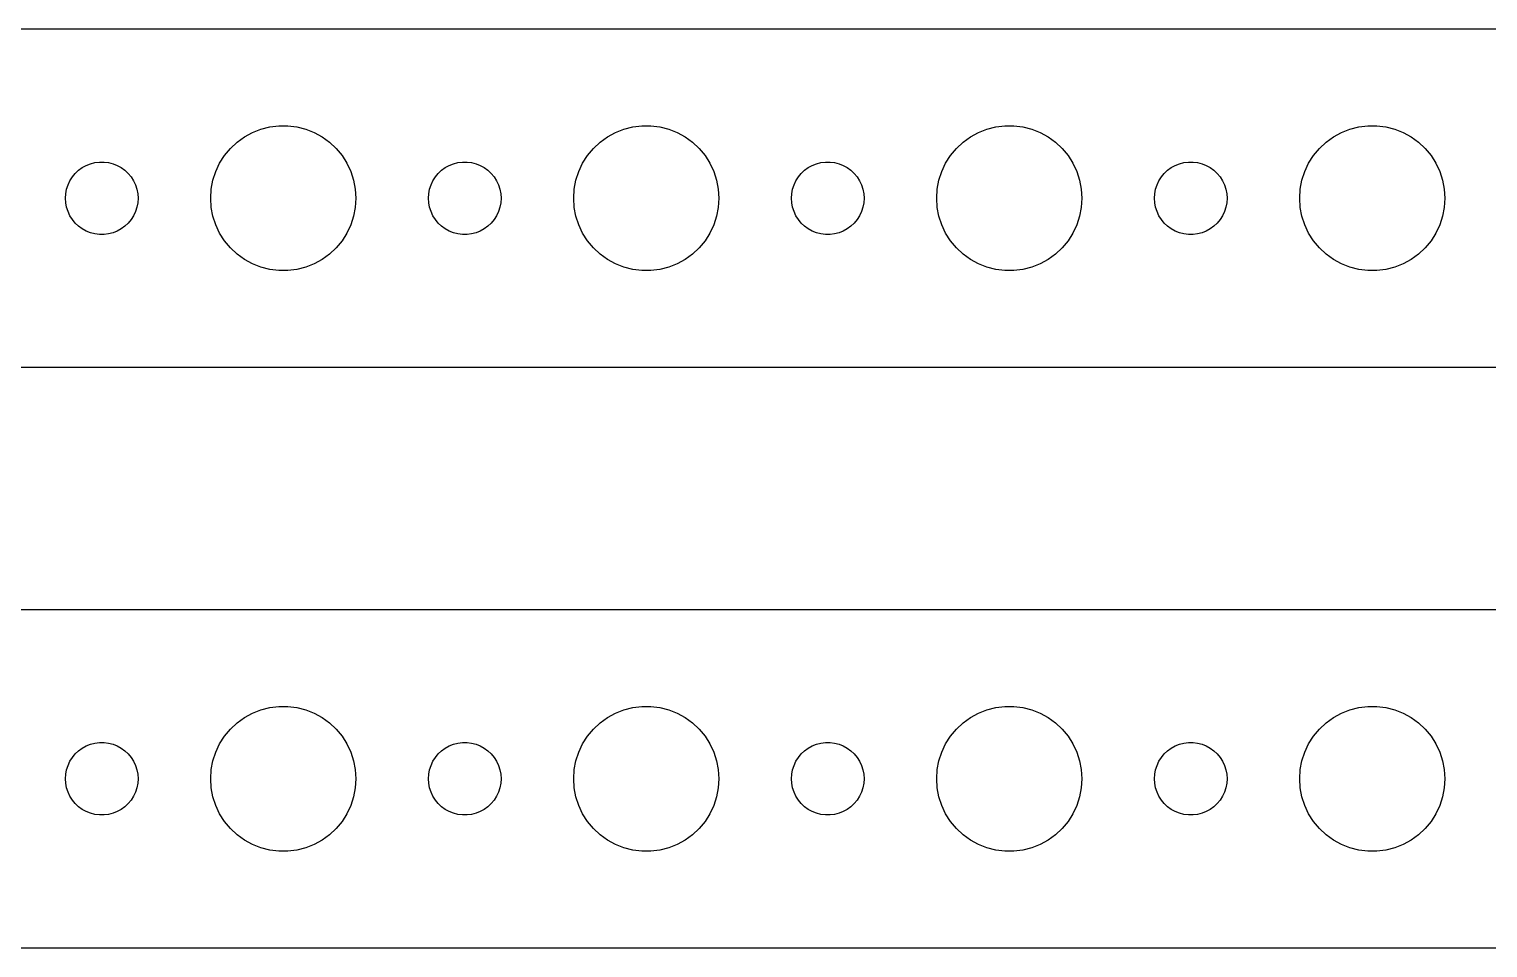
# Model space of a CAD drawing. Header units: metres. Extents: x -240 to 240, y 17 to 55.
# Drawn here: x 117 to 177.3, y 17 to 55 of the extents above; entities that cross this region are included whole.
import ezdxf

# ---------------------------------------------------------------- set-up
doc = ezdxf.new("R2010")
doc.units = ezdxf.units.M

msp = doc.modelspace()

# ---------------------------------------------------------------- linework, layer by layer
for p, q in [((234.814, 54.9901), (-234.814, 54.9901)), ((125.893, 50.533), (126.223, 50.7145)), ((126.223, 50.7145), (126.573, 50.8532)), ((126.573, 50.8532), (126.938, 50.9469)), ((126.938, 50.9469), (127.312, 50.9941)), ((127.312, 50.9941), (127.688, 50.9941)), ((127.688, 50.9941), (128.062, 50.9469)), ((128.062, 50.9469), (128.427, 50.8532)), ((128.427, 50.8532), (128.777, 50.7145)), ((128.777, 50.7145), (129.107, 50.533)), ((140.893, 50.533), (141.223, 50.7145)), ((141.223, 50.7145), (141.573, 50.8532)), ((141.573, 50.8532), (141.938, 50.9469)), ((141.938, 50.9469), (142.312, 50.9941)), ((142.312, 50.9941), (142.688, 50.9941)), ((142.688, 50.9941), (143.062, 50.9469)), ((143.062, 50.9469), (143.427, 50.8532)), ((143.427, 50.8532), (143.777, 50.7145)), ((143.777, 50.7145), (144.107, 50.533)), ((155.893, 50.533), (156.223, 50.7145)), ((156.223, 50.7145), (156.573, 50.8532)), ((156.573, 50.8532), (156.938, 50.9469)), ((156.938, 50.9469), (157.312, 50.9941)), ((157.312, 50.9941), (157.688, 50.9941)), ((157.688, 50.9941), (158.062, 50.9469)), ((158.062, 50.9469), (158.427, 50.8532)), ((158.427, 50.8532), (158.777, 50.7145)), ((158.777, 50.7145), (159.107, 50.533)), ((170.893, 50.533), (171.223, 50.7145)), ((171.223, 50.7145), (171.573, 50.8532)), ((171.573, 50.8532), (171.938, 50.9469)), ((171.938, 50.9469), (172.312, 50.9941)), ((172.312, 50.9941), (172.688, 50.9941)), ((172.688, 50.9941), (173.062, 50.9469)), ((173.062, 50.9469), (173.427, 50.8532)), ((173.427, 50.8532), (173.777, 50.7145)), ((173.777, 50.7145), (174.107, 50.533)), ((125.073, 49.7634), (125.313, 50.0536)), ((125.313, 50.0536), (125.588, 50.3115)), ((125.588, 50.3115), (125.893, 50.533)), ((129.107, 50.533), (129.412, 50.3115)), ((129.412, 50.3115), (129.687, 50.0536)), ((129.687, 50.0536), (129.927, 49.7634)), ((140.073, 49.7634), (140.313, 50.0536)), ((140.313, 50.0536), (140.588, 50.3115)), ((140.588, 50.3115), (140.893, 50.533)), ((144.107, 50.533), (144.412, 50.3115)), ((144.412, 50.3115), (144.687, 50.0536)), ((144.687, 50.0536), (144.927, 49.7634)), ((155.073, 49.7634), (155.313, 50.0536)), ((155.313, 50.0536), (155.588, 50.3115)), ((155.588, 50.3115), (155.893, 50.533)), ((159.107, 50.533), (159.412, 50.3115)), ((159.412, 50.3115), (159.687, 50.0536)), ((159.687, 50.0536), (159.927, 49.7634)), ((170.073, 49.7634), (170.313, 50.0536)), ((170.313, 50.0536), (170.588, 50.3115)), ((170.588, 50.3115), (170.893, 50.533)), ((174.107, 50.533), (174.412, 50.3115)), ((174.412, 50.3115), (174.687, 50.0536)), ((174.687, 50.0536), (174.927, 49.7634)), ((119.361, 49.3572), (119.536, 49.4266)), ((119.536, 49.4266), (119.719, 49.4734)), ((119.719, 49.4734), (119.906, 49.497)), ((119.906, 49.497), (120.094, 49.497)), ((120.094, 49.497), (120.281, 49.4734)), ((120.281, 49.4734), (120.464, 49.4266)), ((120.464, 49.4266), (120.639, 49.3572)), ((124.711, 49.1044), (124.871, 49.4453)), ((124.871, 49.4453), (125.073, 49.7634)), ((129.927, 49.7634), (130.129, 49.4453)), ((130.129, 49.4453), (130.289, 49.1044)), ((134.361, 49.3572), (134.536, 49.4266)), ((134.536, 49.4266), (134.719, 49.4734)), ((134.719, 49.4734), (134.906, 49.497)), ((134.906, 49.497), (135.094, 49.497)), ((135.094, 49.497), (135.281, 49.4734)), ((135.281, 49.4734), (135.464, 49.4266)), ((135.464, 49.4266), (135.639, 49.3572)), ((139.711, 49.1044), (139.871, 49.4453)), ((139.871, 49.4453), (140.073, 49.7634)), ((144.927, 49.7634), (145.129, 49.4453)), ((145.129, 49.4453), (145.289, 49.1044)), ((149.361, 49.3572), (149.536, 49.4266)), ((149.536, 49.4266), (149.719, 49.4734)), ((149.719, 49.4734), (149.906, 49.497)), ((149.906, 49.497), (150.094, 49.497)), ((150.094, 49.497), (150.281, 49.4734)), ((150.281, 49.4734), (150.464, 49.4266)), ((150.464, 49.4266), (150.639, 49.3572)), ((154.711, 49.1044), (154.871, 49.4453)), ((154.871, 49.4453), (155.073, 49.7634)), ((159.927, 49.7634), (160.129, 49.4453)), ((160.129, 49.4453), (160.289, 49.1044)), ((164.361, 49.3572), (164.536, 49.4266)), ((164.536, 49.4266), (164.719, 49.4734)), ((164.719, 49.4734), (164.906, 49.497)), ((164.906, 49.497), (165.094, 49.497)), ((165.094, 49.497), (165.281, 49.4734)), ((165.281, 49.4734), (165.464, 49.4266)), ((165.464, 49.4266), (165.639, 49.3572)), ((169.711, 49.1044), (169.871, 49.4453)), ((169.871, 49.4453), (170.073, 49.7634)), ((174.927, 49.7634), (175.129, 49.4453)), ((175.129, 49.4453), (175.289, 49.1044)), ((118.686, 48.7226), (118.786, 48.8817)), ((118.786, 48.8817), (118.907, 49.0268)), ((118.907, 49.0268), (119.044, 49.1558)), ((119.044, 49.1558), (119.196, 49.2665)), ((119.196, 49.2665), (119.361, 49.3572)), ((120.639, 49.3572), (120.804, 49.2665)), ((120.804, 49.2665), (120.956, 49.1558)), ((120.956, 49.1558), (121.093, 49.0268)), ((121.093, 49.0268), (121.214, 48.8817)), ((121.214, 48.8817), (121.314, 48.7226)), ((124.594, 48.7461), (124.711, 49.1044)), ((130.289, 49.1044), (130.406, 48.7461)), ((133.686, 48.7226), (133.786, 48.8817)), ((133.786, 48.8817), (133.907, 49.0268)), ((133.907, 49.0268), (134.044, 49.1558)), ((134.044, 49.1558), (134.196, 49.2665)), ((134.196, 49.2665), (134.361, 49.3572)), ((135.639, 49.3572), (135.804, 49.2665)), ((135.804, 49.2665), (135.956, 49.1558)), ((135.956, 49.1558), (136.093, 49.0268)), ((136.093, 49.0268), (136.214, 48.8817)), ((136.214, 48.8817), (136.314, 48.7226)), ((139.594, 48.7461), (139.711, 49.1044)), ((145.289, 49.1044), (145.406, 48.7461)), ((148.686, 48.7226), (148.786, 48.8817)), ((148.786, 48.8817), (148.907, 49.0268)), ((148.907, 49.0268), (149.044, 49.1558)), ((149.044, 49.1558), (149.196, 49.2665)), ((149.196, 49.2665), (149.361, 49.3572)), ((150.639, 49.3572), (150.804, 49.2665)), ((150.804, 49.2665), (150.956, 49.1558)), ((150.956, 49.1558), (151.093, 49.0268)), ((151.093, 49.0268), (151.214, 48.8817)), ((151.214, 48.8817), (151.314, 48.7226)), ((154.594, 48.7461), (154.711, 49.1044)), ((160.289, 49.1044), (160.406, 48.7461)), ((163.686, 48.7226), (163.786, 48.8817)), ((163.786, 48.8817), (163.907, 49.0268)), ((163.907, 49.0268), (164.044, 49.1558)), ((164.044, 49.1558), (164.196, 49.2665)), ((164.196, 49.2665), (164.361, 49.3572)), ((165.639, 49.3572), (165.804, 49.2665)), ((165.804, 49.2665), (165.956, 49.1558)), ((165.956, 49.1558), (166.093, 49.0268)), ((166.093, 49.0268), (166.214, 48.8817)), ((166.214, 48.8817), (166.314, 48.7226)), ((169.594, 48.7461), (169.711, 49.1044)), ((175.289, 49.1044), (175.406, 48.7461)), ((118.512, 48.188), (118.547, 48.373)), ((118.547, 48.373), (118.605, 48.5522)), ((118.605, 48.5522), (118.686, 48.7226)), ((121.314, 48.7226), (121.395, 48.5522)), ((121.395, 48.5522), (121.453, 48.373)), ((121.453, 48.373), (121.488, 48.188)), ((124.5, 48), (124.524, 48.376)), ((124.524, 48.376), (124.594, 48.7461)), ((130.406, 48.7461), (130.476, 48.376)), ((130.476, 48.376), (130.5, 48)), ((133.512, 48.188), (133.547, 48.373)), ((133.547, 48.373), (133.605, 48.5522)), ((133.605, 48.5522), (133.686, 48.7226)), ((136.314, 48.7226), (136.395, 48.5522)), ((136.395, 48.5522), (136.453, 48.373)), ((136.453, 48.373), (136.488, 48.188)), ((139.5, 48), (139.524, 48.376)), ((139.524, 48.376), (139.594, 48.7461)), ((145.406, 48.7461), (145.476, 48.376)), ((145.476, 48.376), (145.5, 48)), ((148.512, 48.188), (148.547, 48.373)), ((148.547, 48.373), (148.605, 48.5522)), ((148.605, 48.5522), (148.686, 48.7226)), ((151.314, 48.7226), (151.395, 48.5522)), ((151.395, 48.5522), (151.453, 48.373)), ((151.453, 48.373), (151.488, 48.188)), ((154.5, 48), (154.524, 48.376)), ((154.524, 48.376), (154.594, 48.7461)), ((160.406, 48.7461), (160.476, 48.376)), ((160.476, 48.376), (160.5, 48)), ((163.512, 48.188), (163.547, 48.373)), ((163.547, 48.373), (163.605, 48.5522)), ((163.605, 48.5522), (163.686, 48.7226)), ((166.314, 48.7226), (166.395, 48.5522)), ((166.395, 48.5522), (166.453, 48.373)), ((166.453, 48.373), (166.488, 48.188)), ((169.5, 48), (169.524, 48.376)), ((169.524, 48.376), (169.594, 48.7461)), ((175.406, 48.7461), (175.476, 48.376)), ((175.476, 48.376), (175.5, 48)), ((118.5, 48), (118.512, 48.188)), ((118.512, 47.812), (118.5, 48)), ((118.547, 47.627), (118.512, 47.812)), ((118.605, 47.4478), (118.547, 47.627)), ((121.453, 47.627), (121.395, 47.4478)), ((121.488, 47.812), (121.453, 47.627)), ((121.488, 48.188), (121.5, 48)), ((121.5, 48), (121.488, 47.812)), ((124.524, 47.624), (124.5, 48)), ((124.594, 47.2539), (124.524, 47.624)), ((130.476, 47.624), (130.406, 47.2539)), ((130.5, 48), (130.476, 47.624)), ((133.5, 48), (133.512, 48.188)), ((133.512, 47.812), (133.5, 48)), ((133.547, 47.627), (133.512, 47.812)), ((133.605, 47.4478), (133.547, 47.627)), ((136.453, 47.627), (136.395, 47.4478)), ((136.488, 47.812), (136.453, 47.627)), ((136.488, 48.188), (136.5, 48)), ((136.5, 48), (136.488, 47.812)), ((139.524, 47.624), (139.5, 48)), ((139.594, 47.2539), (139.524, 47.624)), ((145.476, 47.624), (145.406, 47.2539)), ((145.5, 48), (145.476, 47.624)), ((148.5, 48), (148.512, 48.188)), ((148.512, 47.812), (148.5, 48)), ((148.547, 47.627), (148.512, 47.812)), ((148.605, 47.4478), (148.547, 47.627)), ((151.453, 47.627), (151.395, 47.4478)), ((151.488, 47.812), (151.453, 47.627)), ((151.488, 48.188), (151.5, 48)), ((151.5, 48), (151.488, 47.812)), ((154.524, 47.624), (154.5, 48)), ((154.594, 47.2539), (154.524, 47.624)), ((160.476, 47.624), (160.406, 47.2539)), ((160.5, 48), (160.476, 47.624)), ((163.5, 48), (163.512, 48.188)), ((163.512, 47.812), (163.5, 48)), ((163.547, 47.627), (163.512, 47.812)), ((163.605, 47.4478), (163.547, 47.627)), ((166.453, 47.627), (166.395, 47.4478)), ((166.488, 47.812), (166.453, 47.627)), ((166.488, 48.188), (166.5, 48)), ((166.5, 48), (166.488, 47.812)), ((169.524, 47.624), (169.5, 48)), ((169.594, 47.2539), (169.524, 47.624)), ((175.476, 47.624), (175.406, 47.2539)), ((175.5, 48), (175.476, 47.624)), ((118.686, 47.2774), (118.605, 47.4478)), ((118.786, 47.1183), (118.686, 47.2774)), ((118.907, 46.9732), (118.786, 47.1183)), ((121.214, 47.1183), (121.093, 46.9732)), ((121.314, 47.2774), (121.214, 47.1183)), ((121.395, 47.4478), (121.314, 47.2774)), ((124.711, 46.8956), (124.594, 47.2539)), ((130.406, 47.2539), (130.289, 46.8956)), ((133.686, 47.2774), (133.605, 47.4478)), ((133.786, 47.1183), (133.686, 47.2774)), ((133.907, 46.9732), (133.786, 47.1183)), ((136.214, 47.1183), (136.093, 46.9732)), ((136.314, 47.2774), (136.214, 47.1183)), ((136.395, 47.4478), (136.314, 47.2774)), ((139.711, 46.8956), (139.594, 47.2539)), ((145.406, 47.2539), (145.289, 46.8956)), ((148.686, 47.2774), (148.605, 47.4478)), ((148.786, 47.1183), (148.686, 47.2774)), ((148.907, 46.9732), (148.786, 47.1183)), ((151.214, 47.1183), (151.093, 46.9732)), ((151.314, 47.2774), (151.214, 47.1183)), ((151.395, 47.4478), (151.314, 47.2774)), ((154.711, 46.8956), (154.594, 47.2539)), ((160.406, 47.2539), (160.289, 46.8956)), ((163.686, 47.2774), (163.605, 47.4478)), ((163.786, 47.1183), (163.686, 47.2774)), ((163.907, 46.9732), (163.786, 47.1183)), ((166.214, 47.1183), (166.093, 46.9732)), ((166.314, 47.2774), (166.214, 47.1183)), ((166.395, 47.4478), (166.314, 47.2774)), ((169.711, 46.8956), (169.594, 47.2539)), ((175.406, 47.2539), (175.289, 46.8956)), ((119.044, 46.8442), (118.907, 46.9732)), ((119.196, 46.7335), (119.044, 46.8442)), ((119.361, 46.6428), (119.196, 46.7335)), ((119.536, 46.5734), (119.361, 46.6428)), ((119.719, 46.5266), (119.536, 46.5734)), ((119.906, 46.503), (119.719, 46.5266)), ((120.094, 46.503), (119.906, 46.503)), ((120.281, 46.5266), (120.094, 46.503)), ((120.464, 46.5734), (120.281, 46.5266)), ((120.639, 46.6428), (120.464, 46.5734)), ((120.804, 46.7335), (120.639, 46.6428)), ((120.956, 46.8442), (120.804, 46.7335)), ((121.093, 46.9732), (120.956, 46.8442)), ((124.871, 46.5547), (124.711, 46.8956)), ((125.073, 46.2366), (124.871, 46.5547)), ((130.129, 46.5547), (129.927, 46.2366)), ((130.289, 46.8956), (130.129, 46.5547)), ((134.044, 46.8442), (133.907, 46.9732)), ((134.196, 46.7335), (134.044, 46.8442)), ((134.361, 46.6428), (134.196, 46.7335)), ((134.536, 46.5734), (134.361, 46.6428)), ((134.719, 46.5266), (134.536, 46.5734)), ((134.906, 46.503), (134.719, 46.5266)), ((135.094, 46.503), (134.906, 46.503)), ((135.281, 46.5266), (135.094, 46.503)), ((135.464, 46.5734), (135.281, 46.5266)), ((135.639, 46.6428), (135.464, 46.5734)), ((135.804, 46.7335), (135.639, 46.6428)), ((135.956, 46.8442), (135.804, 46.7335)), ((136.093, 46.9732), (135.956, 46.8442)), ((139.871, 46.5547), (139.711, 46.8956)), ((140.073, 46.2366), (139.871, 46.5547)), ((145.129, 46.5547), (144.927, 46.2366)), ((145.289, 46.8956), (145.129, 46.5547)), ((149.044, 46.8442), (148.907, 46.9732)), ((149.196, 46.7335), (149.044, 46.8442)), ((149.361, 46.6428), (149.196, 46.7335)), ((149.536, 46.5734), (149.361, 46.6428)), ((149.719, 46.5266), (149.536, 46.5734)), ((149.906, 46.503), (149.719, 46.5266)), ((150.094, 46.503), (149.906, 46.503)), ((150.281, 46.5266), (150.094, 46.503)), ((150.464, 46.5734), (150.281, 46.5266)), ((150.639, 46.6428), (150.464, 46.5734)), ((150.804, 46.7335), (150.639, 46.6428)), ((150.956, 46.8442), (150.804, 46.7335)), ((151.093, 46.9732), (150.956, 46.8442)), ((154.871, 46.5547), (154.711, 46.8956)), ((155.073, 46.2366), (154.871, 46.5547)), ((160.129, 46.5547), (159.927, 46.2366)), ((160.289, 46.8956), (160.129, 46.5547)), ((164.044, 46.8442), (163.907, 46.9732)), ((164.196, 46.7335), (164.044, 46.8442)), ((164.361, 46.6428), (164.196, 46.7335)), ((164.536, 46.5734), (164.361, 46.6428)), ((164.719, 46.5266), (164.536, 46.5734)), ((164.906, 46.503), (164.719, 46.5266)), ((165.094, 46.503), (164.906, 46.503)), ((165.281, 46.5266), (165.094, 46.503)), ((165.464, 46.5734), (165.281, 46.5266)), ((165.639, 46.6428), (165.464, 46.5734)), ((165.804, 46.7335), (165.639, 46.6428)), ((165.956, 46.8442), (165.804, 46.7335)), ((166.093, 46.9732), (165.956, 46.8442)), ((169.871, 46.5547), (169.711, 46.8956)), ((170.073, 46.2366), (169.871, 46.5547)), ((175.129, 46.5547), (174.927, 46.2366)), ((175.289, 46.8956), (175.129, 46.5547)), ((125.313, 45.9464), (125.073, 46.2366)), ((125.588, 45.6885), (125.313, 45.9464)), ((129.687, 45.9464), (129.412, 45.6885)), ((129.927, 46.2366), (129.687, 45.9464)), ((140.313, 45.9464), (140.073, 46.2366)), ((140.588, 45.6885), (140.313, 45.9464)), ((144.687, 45.9464), (144.412, 45.6885)), ((144.927, 46.2366), (144.687, 45.9464)), ((155.313, 45.9464), (155.073, 46.2366)), ((155.588, 45.6885), (155.313, 45.9464)), ((159.687, 45.9464), (159.412, 45.6885)), ((159.927, 46.2366), (159.687, 45.9464)), ((170.313, 45.9464), (170.073, 46.2366)), ((170.588, 45.6885), (170.313, 45.9464)), ((174.687, 45.9464), (174.412, 45.6885)), ((174.927, 46.2366), (174.687, 45.9464)), ((125.893, 45.467), (125.588, 45.6885)), ((126.223, 45.2855), (125.893, 45.467)), ((126.573, 45.1468), (126.223, 45.2855)), ((128.777, 45.2855), (128.427, 45.1468)), ((129.107, 45.467), (128.777, 45.2855)), ((129.412, 45.6885), (129.107, 45.467)), ((140.893, 45.467), (140.588, 45.6885)), ((141.223, 45.2855), (140.893, 45.467)), ((141.573, 45.1468), (141.223, 45.2855)), ((143.777, 45.2855), (143.427, 45.1468)), ((144.107, 45.467), (143.777, 45.2855)), ((144.412, 45.6885), (144.107, 45.467)), ((155.893, 45.467), (155.588, 45.6885)), ((156.223, 45.2855), (155.893, 45.467)), ((156.573, 45.1468), (156.223, 45.2855)), ((158.777, 45.2855), (158.427, 45.1468)), ((159.107, 45.467), (158.777, 45.2855)), ((159.412, 45.6885), (159.107, 45.467)), ((170.893, 45.467), (170.588, 45.6885)), ((171.223, 45.2855), (170.893, 45.467)), ((171.573, 45.1468), (171.223, 45.2855)), ((173.777, 45.2855), (173.427, 45.1468)), ((174.107, 45.467), (173.777, 45.2855)), ((174.412, 45.6885), (174.107, 45.467)), ((126.938, 45.0531), (126.573, 45.1468)), ((127.312, 45.0059), (126.938, 45.0531)), ((127.688, 45.0059), (127.312, 45.0059)), ((128.062, 45.0531), (127.688, 45.0059)), ((128.427, 45.1468), (128.062, 45.0531)), ((141.938, 45.0531), (141.573, 45.1468)), ((142.312, 45.0059), (141.938, 45.0531)), ((142.688, 45.0059), (142.312, 45.0059)), ((143.062, 45.0531), (142.688, 45.0059)), ((143.427, 45.1468), (143.062, 45.0531)), ((156.938, 45.0531), (156.573, 45.1468)), ((157.312, 45.0059), (156.938, 45.0531)), ((157.688, 45.0059), (157.312, 45.0059)), ((158.062, 45.0531), (157.688, 45.0059)), ((158.427, 45.1468), (158.062, 45.0531)), ((171.938, 45.0531), (171.573, 45.1468)), ((172.312, 45.0059), (171.938, 45.0531)), ((172.688, 45.0059), (172.312, 45.0059)), ((173.062, 45.0531), (172.688, 45.0059)), ((173.427, 45.1468), (173.062, 45.0531)), ((-234.814, 41.0099), (234.814, 41.0099)), ((234.814, 30.9901), (-234.814, 30.9901)), ((125.588, 26.3115), (125.893, 26.533)), ((125.893, 26.533), (126.223, 26.7145)), ((126.223, 26.7145), (126.573, 26.8532)), ((126.573, 26.8532), (126.938, 26.9469)), ((126.938, 26.9469), (127.312, 26.9941)), ((127.312, 26.9941), (127.688, 26.9941)), ((127.688, 26.9941), (128.062, 26.9469)), ((128.062, 26.9469), (128.427, 26.8532)), ((128.427, 26.8532), (128.777, 26.7145)), ((128.777, 26.7145), (129.107, 26.533)), ((129.107, 26.533), (129.412, 26.3115)), ((140.588, 26.3115), (140.893, 26.533)), ((140.893, 26.533), (141.223, 26.7145)), ((141.223, 26.7145), (141.573, 26.8532)), ((141.573, 26.8532), (141.938, 26.9469)), ((141.938, 26.9469), (142.312, 26.9941)), ((142.312, 26.9941), (142.688, 26.9941)), ((142.688, 26.9941), (143.062, 26.9469)), ((143.062, 26.9469), (143.427, 26.8532)), ((143.427, 26.8532), (143.777, 26.7145)), ((143.777, 26.7145), (144.107, 26.533)), ((144.107, 26.533), (144.412, 26.3115)), ((155.588, 26.3115), (155.893, 26.533)), ((155.893, 26.533), (156.223, 26.7145)), ((156.223, 26.7145), (156.573, 26.8532)), ((156.573, 26.8532), (156.938, 26.9469)), ((156.938, 26.9469), (157.312, 26.9941)), ((157.312, 26.9941), (157.688, 26.9941)), ((157.688, 26.9941), (158.062, 26.9469)), ((158.062, 26.9469), (158.427, 26.8532)), ((158.427, 26.8532), (158.777, 26.7145)), ((158.777, 26.7145), (159.107, 26.533)), ((159.107, 26.533), (159.412, 26.3115)), ((170.588, 26.3115), (170.893, 26.533)), ((170.893, 26.533), (171.223, 26.7145)), ((171.223, 26.7145), (171.573, 26.8532)), ((171.573, 26.8532), (171.938, 26.9469)), ((171.938, 26.9469), (172.312, 26.9941)), ((172.312, 26.9941), (172.688, 26.9941)), ((172.688, 26.9941), (173.062, 26.9469)), ((173.062, 26.9469), (173.427, 26.8532)), ((173.427, 26.8532), (173.777, 26.7145)), ((173.777, 26.7145), (174.107, 26.533)), ((174.107, 26.533), (174.412, 26.3115)), ((125.073, 25.7634), (125.313, 26.0536)), ((125.313, 26.0536), (125.588, 26.3115)), ((129.412, 26.3115), (129.687, 26.0536)), ((129.687, 26.0536), (129.927, 25.7634)), ((140.073, 25.7634), (140.313, 26.0536)), ((140.313, 26.0536), (140.588, 26.3115)), ((144.412, 26.3115), (144.687, 26.0536)), ((144.687, 26.0536), (144.927, 25.7634)), ((155.073, 25.7634), (155.313, 26.0536)), ((155.313, 26.0536), (155.588, 26.3115)), ((159.412, 26.3115), (159.687, 26.0536)), ((159.687, 26.0536), (159.927, 25.7634)), ((170.073, 25.7634), (170.313, 26.0536)), ((170.313, 26.0536), (170.588, 26.3115)), ((174.412, 26.3115), (174.687, 26.0536)), ((174.687, 26.0536), (174.927, 25.7634)), ((119.196, 25.2665), (119.361, 25.3572)), ((119.361, 25.3572), (119.536, 25.4266)), ((119.536, 25.4266), (119.719, 25.4734)), ((119.719, 25.4734), (119.906, 25.497)), ((119.906, 25.497), (120.094, 25.497)), ((120.094, 25.497), (120.281, 25.4734)), ((120.281, 25.4734), (120.464, 25.4266)), ((120.464, 25.4266), (120.639, 25.3572)), ((120.639, 25.3572), (120.804, 25.2665)), ((124.711, 25.1044), (124.871, 25.4453)), ((124.871, 25.4453), (125.073, 25.7634)), ((129.927, 25.7634), (130.129, 25.4453)), ((130.129, 25.4453), (130.289, 25.1044)), ((134.196, 25.2665), (134.361, 25.3572)), ((134.361, 25.3572), (134.536, 25.4266)), ((134.536, 25.4266), (134.719, 25.4734)), ((134.719, 25.4734), (134.906, 25.497)), ((134.906, 25.497), (135.094, 25.497)), ((135.094, 25.497), (135.281, 25.4734)), ((135.281, 25.4734), (135.464, 25.4266)), ((135.464, 25.4266), (135.639, 25.3572)), ((135.639, 25.3572), (135.804, 25.2665)), ((139.711, 25.1044), (139.871, 25.4453)), ((139.871, 25.4453), (140.073, 25.7634)), ((144.927, 25.7634), (145.129, 25.4453)), ((145.129, 25.4453), (145.289, 25.1044)), ((149.196, 25.2665), (149.361, 25.3572)), ((149.361, 25.3572), (149.536, 25.4266)), ((149.536, 25.4266), (149.719, 25.4734)), ((149.719, 25.4734), (149.906, 25.497)), ((149.906, 25.497), (150.094, 25.497)), ((150.094, 25.497), (150.281, 25.4734)), ((150.281, 25.4734), (150.464, 25.4266)), ((150.464, 25.4266), (150.639, 25.3572)), ((150.639, 25.3572), (150.804, 25.2665)), ((154.711, 25.1044), (154.871, 25.4453)), ((154.871, 25.4453), (155.073, 25.7634)), ((159.927, 25.7634), (160.129, 25.4453)), ((160.129, 25.4453), (160.289, 25.1044)), ((164.196, 25.2665), (164.361, 25.3572)), ((164.361, 25.3572), (164.536, 25.4266)), ((164.536, 25.4266), (164.719, 25.4734)), ((164.719, 25.4734), (164.906, 25.497)), ((164.906, 25.497), (165.094, 25.497)), ((165.094, 25.497), (165.281, 25.4734)), ((165.281, 25.4734), (165.464, 25.4266)), ((165.464, 25.4266), (165.639, 25.3572)), ((165.639, 25.3572), (165.804, 25.2665)), ((169.711, 25.1044), (169.871, 25.4453)), ((169.871, 25.4453), (170.073, 25.7634)), ((174.927, 25.7634), (175.129, 25.4453)), ((175.129, 25.4453), (175.289, 25.1044)), ((118.605, 24.5522), (118.686, 24.7226)), ((118.686, 24.7226), (118.786, 24.8817)), ((118.786, 24.8817), (118.907, 25.0268)), ((118.907, 25.0268), (119.044, 25.1558)), ((119.044, 25.1558), (119.196, 25.2665)), ((120.804, 25.2665), (120.956, 25.1558)), ((120.956, 25.1558), (121.093, 25.0268)), ((121.093, 25.0268), (121.214, 24.8817)), ((121.214, 24.8817), (121.314, 24.7226)), ((121.314, 24.7226), (121.395, 24.5522)), ((124.524, 24.376), (124.594, 24.7461)), ((124.594, 24.7461), (124.711, 25.1044)), ((130.289, 25.1044), (130.406, 24.7461)), ((130.406, 24.7461), (130.476, 24.376)), ((133.605, 24.5522), (133.686, 24.7226)), ((133.686, 24.7226), (133.786, 24.8817)), ((133.786, 24.8817), (133.907, 25.0268)), ((133.907, 25.0268), (134.044, 25.1558)), ((134.044, 25.1558), (134.196, 25.2665)), ((135.804, 25.2665), (135.956, 25.1558)), ((135.956, 25.1558), (136.093, 25.0268)), ((136.093, 25.0268), (136.214, 24.8817)), ((136.214, 24.8817), (136.314, 24.7226)), ((136.314, 24.7226), (136.395, 24.5522)), ((139.524, 24.376), (139.594, 24.7461)), ((139.594, 24.7461), (139.711, 25.1044)), ((145.289, 25.1044), (145.406, 24.7461)), ((145.406, 24.7461), (145.476, 24.376)), ((148.605, 24.5522), (148.686, 24.7226)), ((148.686, 24.7226), (148.786, 24.8817)), ((148.786, 24.8817), (148.907, 25.0268)), ((148.907, 25.0268), (149.044, 25.1558)), ((149.044, 25.1558), (149.196, 25.2665)), ((150.804, 25.2665), (150.956, 25.1558)), ((150.956, 25.1558), (151.093, 25.0268)), ((151.093, 25.0268), (151.214, 24.8817)), ((151.214, 24.8817), (151.314, 24.7226)), ((151.314, 24.7226), (151.395, 24.5522)), ((154.524, 24.376), (154.594, 24.7461)), ((154.594, 24.7461), (154.711, 25.1044)), ((160.289, 25.1044), (160.406, 24.7461)), ((160.406, 24.7461), (160.476, 24.376)), ((163.605, 24.5522), (163.686, 24.7226)), ((163.686, 24.7226), (163.786, 24.8817)), ((163.786, 24.8817), (163.907, 25.0268)), ((163.907, 25.0268), (164.044, 25.1558)), ((164.044, 25.1558), (164.196, 25.2665)), ((165.804, 25.2665), (165.956, 25.1558)), ((165.956, 25.1558), (166.093, 25.0268)), ((166.093, 25.0268), (166.214, 24.8817)), ((166.214, 24.8817), (166.314, 24.7226)), ((166.314, 24.7226), (166.395, 24.5522)), ((169.524, 24.376), (169.594, 24.7461)), ((169.594, 24.7461), (169.711, 25.1044)), ((175.289, 25.1044), (175.406, 24.7461)), ((175.406, 24.7461), (175.476, 24.376)), ((118.5, 24), (118.512, 24.188)), ((118.512, 24.188), (118.547, 24.373)), ((118.547, 24.373), (118.605, 24.5522)), ((121.395, 24.5522), (121.453, 24.373)), ((121.453, 24.373), (121.488, 24.188)), ((121.488, 24.188), (121.5, 24)), ((124.5, 24), (124.524, 24.376)), ((130.476, 24.376), (130.5, 24)), ((133.5, 24), (133.512, 24.188)), ((133.512, 24.188), (133.547, 24.373)), ((133.547, 24.373), (133.605, 24.5522)), ((136.395, 24.5522), (136.453, 24.373)), ((136.453, 24.373), (136.488, 24.188)), ((136.488, 24.188), (136.5, 24)), ((139.5, 24), (139.524, 24.376)), ((145.476, 24.376), (145.5, 24)), ((148.5, 24), (148.512, 24.188)), ((148.512, 24.188), (148.547, 24.373)), ((148.547, 24.373), (148.605, 24.5522)), ((151.395, 24.5522), (151.453, 24.373)), ((151.453, 24.373), (151.488, 24.188)), ((151.488, 24.188), (151.5, 24)), ((154.5, 24), (154.524, 24.376)), ((160.476, 24.376), (160.5, 24)), ((163.5, 24), (163.512, 24.188)), ((163.512, 24.188), (163.547, 24.373)), ((163.547, 24.373), (163.605, 24.5522)), ((166.395, 24.5522), (166.453, 24.373)), ((166.453, 24.373), (166.488, 24.188)), ((166.488, 24.188), (166.5, 24)), ((169.5, 24), (169.524, 24.376)), ((175.476, 24.376), (175.5, 24)), ((118.512, 23.812), (118.5, 24)), ((118.547, 23.627), (118.512, 23.812)), ((118.605, 23.4478), (118.547, 23.627)), ((121.453, 23.627), (121.395, 23.4478)), ((121.488, 23.812), (121.453, 23.627)), ((121.5, 24), (121.488, 23.812)), ((124.524, 23.624), (124.5, 24)), ((124.594, 23.2539), (124.524, 23.624)), ((130.476, 23.624), (130.406, 23.2539)), ((130.5, 24), (130.476, 23.624)), ((133.512, 23.812), (133.5, 24)), ((133.547, 23.627), (133.512, 23.812)), ((133.605, 23.4478), (133.547, 23.627)), ((136.453, 23.627), (136.395, 23.4478)), ((136.488, 23.812), (136.453, 23.627)), ((136.5, 24), (136.488, 23.812)), ((139.524, 23.624), (139.5, 24)), ((139.594, 23.2539), (139.524, 23.624)), ((145.476, 23.624), (145.406, 23.2539)), ((145.5, 24), (145.476, 23.624)), ((148.512, 23.812), (148.5, 24)), ((148.547, 23.627), (148.512, 23.812)), ((148.605, 23.4478), (148.547, 23.627)), ((151.453, 23.627), (151.395, 23.4478)), ((151.488, 23.812), (151.453, 23.627)), ((151.5, 24), (151.488, 23.812)), ((154.524, 23.624), (154.5, 24)), ((154.594, 23.2539), (154.524, 23.624)), ((160.476, 23.624), (160.406, 23.2539)), ((160.5, 24), (160.476, 23.624)), ((163.512, 23.812), (163.5, 24)), ((163.547, 23.627), (163.512, 23.812)), ((163.605, 23.4478), (163.547, 23.627)), ((166.453, 23.627), (166.395, 23.4478)), ((166.488, 23.812), (166.453, 23.627)), ((166.5, 24), (166.488, 23.812)), ((169.524, 23.624), (169.5, 24)), ((169.594, 23.2539), (169.524, 23.624)), ((175.476, 23.624), (175.406, 23.2539)), ((175.5, 24), (175.476, 23.624)), ((118.686, 23.2774), (118.605, 23.4478)), ((118.786, 23.1183), (118.686, 23.2774)), ((118.907, 22.9732), (118.786, 23.1183)), ((119.044, 22.8442), (118.907, 22.9732)), ((121.093, 22.9732), (120.956, 22.8442)), ((121.214, 23.1183), (121.093, 22.9732)), ((121.314, 23.2774), (121.214, 23.1183)), ((121.395, 23.4478), (121.314, 23.2774)), ((124.711, 22.8956), (124.594, 23.2539)), ((130.406, 23.2539), (130.289, 22.8956)), ((133.686, 23.2774), (133.605, 23.4478)), ((133.786, 23.1183), (133.686, 23.2774)), ((133.907, 22.9732), (133.786, 23.1183)), ((134.044, 22.8442), (133.907, 22.9732)), ((136.093, 22.9732), (135.956, 22.8442)), ((136.214, 23.1183), (136.093, 22.9732)), ((136.314, 23.2774), (136.214, 23.1183)), ((136.395, 23.4478), (136.314, 23.2774)), ((139.711, 22.8956), (139.594, 23.2539)), ((145.406, 23.2539), (145.289, 22.8956)), ((148.686, 23.2774), (148.605, 23.4478)), ((148.786, 23.1183), (148.686, 23.2774)), ((148.907, 22.9732), (148.786, 23.1183)), ((149.044, 22.8442), (148.907, 22.9732)), ((151.093, 22.9732), (150.956, 22.8442)), ((151.214, 23.1183), (151.093, 22.9732)), ((151.314, 23.2774), (151.214, 23.1183)), ((151.395, 23.4478), (151.314, 23.2774)), ((154.711, 22.8956), (154.594, 23.2539)), ((160.406, 23.2539), (160.289, 22.8956)), ((163.686, 23.2774), (163.605, 23.4478)), ((163.786, 23.1183), (163.686, 23.2774)), ((163.907, 22.9732), (163.786, 23.1183)), ((164.044, 22.8442), (163.907, 22.9732)), ((166.093, 22.9732), (165.956, 22.8442)), ((166.214, 23.1183), (166.093, 22.9732)), ((166.314, 23.2774), (166.214, 23.1183)), ((166.395, 23.4478), (166.314, 23.2774)), ((169.711, 22.8956), (169.594, 23.2539)), ((175.406, 23.2539), (175.289, 22.8956)), ((119.196, 22.7335), (119.044, 22.8442)), ((119.361, 22.6428), (119.196, 22.7335)), ((119.536, 22.5734), (119.361, 22.6428)), ((119.719, 22.5266), (119.536, 22.5734)), ((119.906, 22.503), (119.719, 22.5266)), ((120.094, 22.503), (119.906, 22.503)), ((120.281, 22.5266), (120.094, 22.503)), ((120.464, 22.5734), (120.281, 22.5266)), ((120.639, 22.6428), (120.464, 22.5734)), ((120.804, 22.7335), (120.639, 22.6428)), ((120.956, 22.8442), (120.804, 22.7335)), ((124.871, 22.5547), (124.711, 22.8956)), ((125.073, 22.2366), (124.871, 22.5547)), ((130.129, 22.5547), (129.927, 22.2366)), ((130.289, 22.8956), (130.129, 22.5547)), ((134.196, 22.7335), (134.044, 22.8442)), ((134.361, 22.6428), (134.196, 22.7335)), ((134.536, 22.5734), (134.361, 22.6428)), ((134.719, 22.5266), (134.536, 22.5734)), ((134.906, 22.503), (134.719, 22.5266)), ((135.094, 22.503), (134.906, 22.503)), ((135.281, 22.5266), (135.094, 22.503)), ((135.464, 22.5734), (135.281, 22.5266)), ((135.639, 22.6428), (135.464, 22.5734)), ((135.804, 22.7335), (135.639, 22.6428)), ((135.956, 22.8442), (135.804, 22.7335)), ((139.871, 22.5547), (139.711, 22.8956)), ((140.073, 22.2366), (139.871, 22.5547)), ((145.129, 22.5547), (144.927, 22.2366)), ((145.289, 22.8956), (145.129, 22.5547)), ((149.196, 22.7335), (149.044, 22.8442)), ((149.361, 22.6428), (149.196, 22.7335)), ((149.536, 22.5734), (149.361, 22.6428)), ((149.719, 22.5266), (149.536, 22.5734)), ((149.906, 22.503), (149.719, 22.5266)), ((150.094, 22.503), (149.906, 22.503)), ((150.281, 22.5266), (150.094, 22.503)), ((150.464, 22.5734), (150.281, 22.5266)), ((150.639, 22.6428), (150.464, 22.5734)), ((150.804, 22.7335), (150.639, 22.6428)), ((150.956, 22.8442), (150.804, 22.7335)), ((154.871, 22.5547), (154.711, 22.8956)), ((155.073, 22.2366), (154.871, 22.5547)), ((160.129, 22.5547), (159.927, 22.2366)), ((160.289, 22.8956), (160.129, 22.5547)), ((164.196, 22.7335), (164.044, 22.8442)), ((164.361, 22.6428), (164.196, 22.7335)), ((164.536, 22.5734), (164.361, 22.6428)), ((164.719, 22.5266), (164.536, 22.5734)), ((164.906, 22.503), (164.719, 22.5266)), ((165.094, 22.503), (164.906, 22.503)), ((165.281, 22.5266), (165.094, 22.503)), ((165.464, 22.5734), (165.281, 22.5266)), ((165.639, 22.6428), (165.464, 22.5734)), ((165.804, 22.7335), (165.639, 22.6428)), ((165.956, 22.8442), (165.804, 22.7335)), ((169.871, 22.5547), (169.711, 22.8956)), ((170.073, 22.2366), (169.871, 22.5547)), ((175.129, 22.5547), (174.927, 22.2366)), ((175.289, 22.8956), (175.129, 22.5547)), ((125.313, 21.9464), (125.073, 22.2366)), ((125.588, 21.6885), (125.313, 21.9464)), ((129.687, 21.9464), (129.412, 21.6885)), ((129.927, 22.2366), (129.687, 21.9464)), ((140.313, 21.9464), (140.073, 22.2366)), ((140.588, 21.6885), (140.313, 21.9464)), ((144.687, 21.9464), (144.412, 21.6885)), ((144.927, 22.2366), (144.687, 21.9464)), ((155.313, 21.9464), (155.073, 22.2366)), ((155.588, 21.6885), (155.313, 21.9464)), ((159.687, 21.9464), (159.412, 21.6885)), ((159.927, 22.2366), (159.687, 21.9464)), ((170.313, 21.9464), (170.073, 22.2366)), ((170.588, 21.6885), (170.313, 21.9464)), ((174.687, 21.9464), (174.412, 21.6885)), ((174.927, 22.2366), (174.687, 21.9464)), ((125.893, 21.467), (125.588, 21.6885)), ((126.223, 21.2855), (125.893, 21.467)), ((126.573, 21.1468), (126.223, 21.2855)), ((126.938, 21.0531), (126.573, 21.1468)), ((128.427, 21.1468), (128.062, 21.0531)), ((128.777, 21.2855), (128.427, 21.1468)), ((129.107, 21.467), (128.777, 21.2855)), ((129.412, 21.6885), (129.107, 21.467)), ((140.893, 21.467), (140.588, 21.6885)), ((141.223, 21.2855), (140.893, 21.467)), ((141.573, 21.1468), (141.223, 21.2855)), ((141.938, 21.0531), (141.573, 21.1468)), ((143.427, 21.1468), (143.062, 21.0531)), ((143.777, 21.2855), (143.427, 21.1468)), ((144.107, 21.467), (143.777, 21.2855)), ((144.412, 21.6885), (144.107, 21.467)), ((155.893, 21.467), (155.588, 21.6885)), ((156.223, 21.2855), (155.893, 21.467)), ((156.573, 21.1468), (156.223, 21.2855)), ((156.938, 21.0531), (156.573, 21.1468)), ((158.427, 21.1468), (158.062, 21.0531)), ((158.777, 21.2855), (158.427, 21.1468)), ((159.107, 21.467), (158.777, 21.2855)), ((159.412, 21.6885), (159.107, 21.467)), ((170.893, 21.467), (170.588, 21.6885)), ((171.223, 21.2855), (170.893, 21.467)), ((171.573, 21.1468), (171.223, 21.2855)), ((171.938, 21.0531), (171.573, 21.1468)), ((173.427, 21.1468), (173.062, 21.0531)), ((173.777, 21.2855), (173.427, 21.1468)), ((174.107, 21.467), (173.777, 21.2855)), ((174.412, 21.6885), (174.107, 21.467)), ((127.312, 21.0059), (126.938, 21.0531)), ((127.688, 21.0059), (127.312, 21.0059)), ((128.062, 21.0531), (127.688, 21.0059)), ((142.312, 21.0059), (141.938, 21.0531)), ((142.688, 21.0059), (142.312, 21.0059)), ((143.062, 21.0531), (142.688, 21.0059)), ((157.312, 21.0059), (156.938, 21.0531)), ((157.688, 21.0059), (157.312, 21.0059)), ((158.062, 21.0531), (157.688, 21.0059)), ((172.312, 21.0059), (171.938, 21.0531)), ((172.688, 21.0059), (172.312, 21.0059)), ((173.062, 21.0531), (172.688, 21.0059)), ((-234.814, 17.0099), (234.814, 17.0099))]:
    msp.add_line(p, q)

doc.saveas('drawing.dxf')
